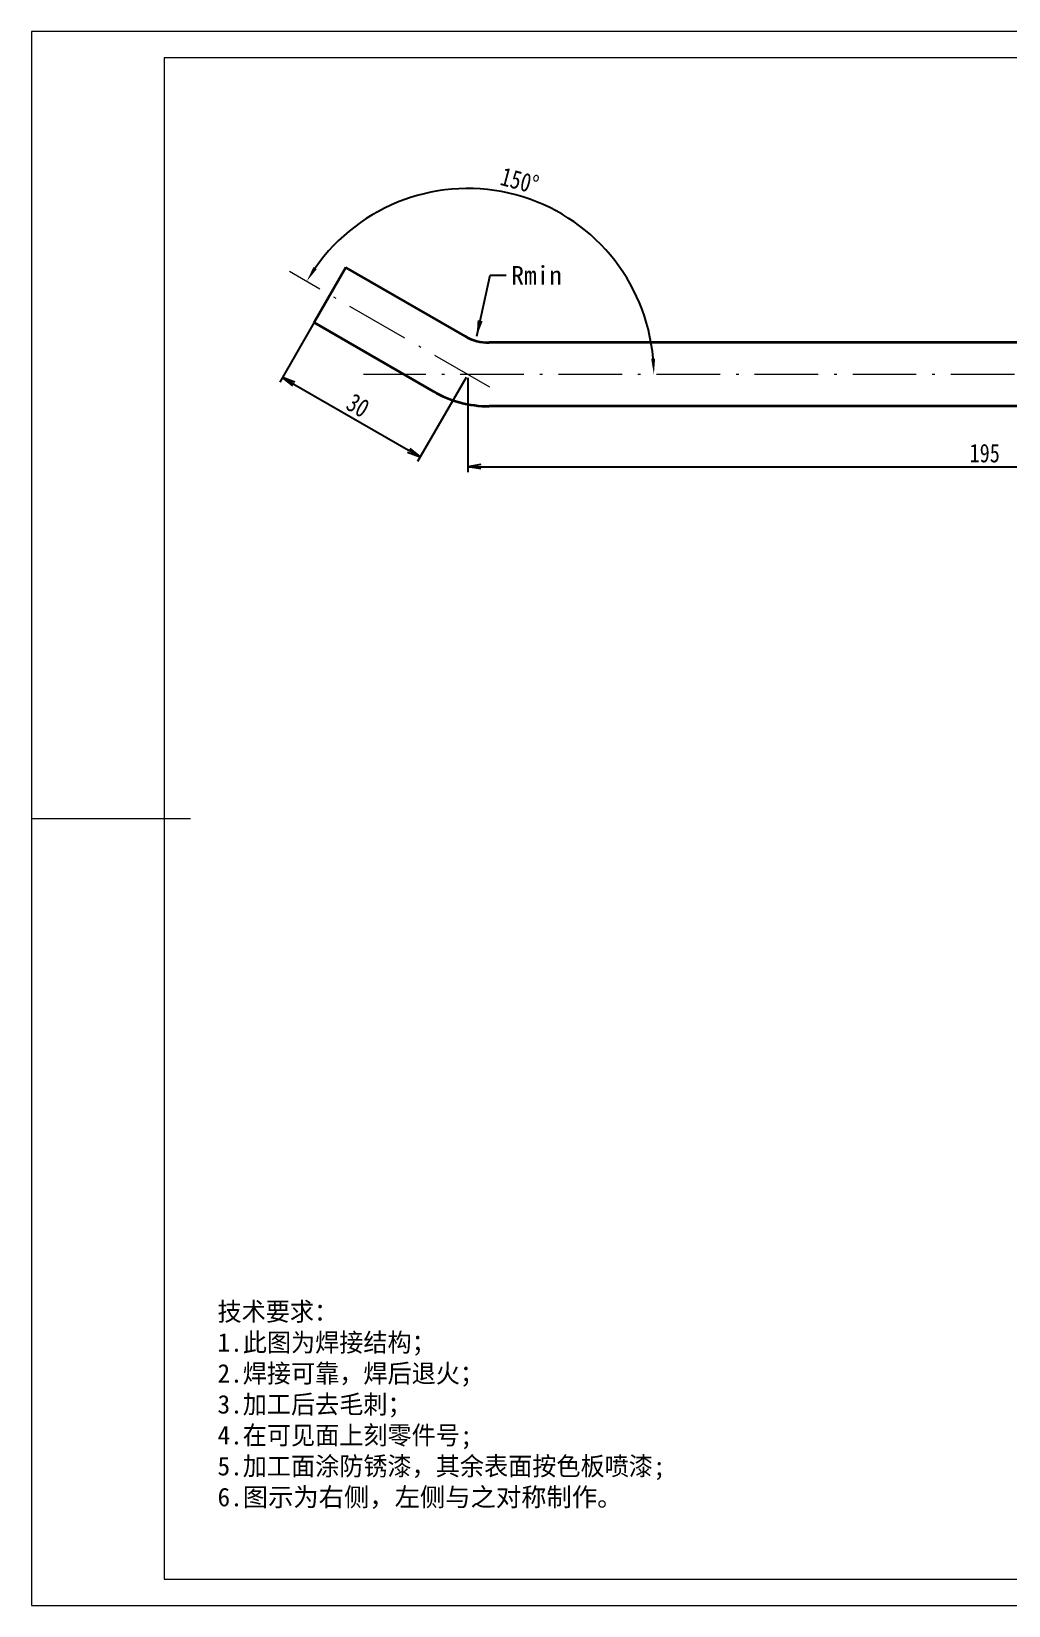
# Model space of a CAD drawing. Header units: millimetres. Extents: x -15766 to 80009, y -9701 to 15159.
# Drawn here: x -207.6 to -23.3, y 11131.7 to 11428.7 of the extents above; entities that cross this region are included whole.
import ezdxf

# ---------------------------------------------------------------- set-up
doc = ezdxf.new("R2010")
doc.units = ezdxf.units.MM
doc.linetypes.add('CENTER-HOKUTO_1', pattern=[16, 13, -1, 1, -1])
doc.linetypes.add('DASHDOT', pattern=[18.5, 12, -3, 0.5, -3])
doc.layers.get('DEFPOINTS').update_dxf_attribs({"lineweight": 18})
for name, color, linetype, lineweight in [('AM_7', 2, 'CENTER-HOKUTO_1', 18), ('AM_VIS', 7, 'Continuous', 18), ('CDRAFT0', 7, 'Continuous', 18), ('DIM', 253, 'Continuous', 20), ('title_frame', 7, 'Continuous', 18), ('word_dim', 9, 'Continuous', 18), ('粗实线层_1', 7, 'Continuous', 15)]:
    doc.layers.add(name, color=color, linetype=linetype, lineweight=lineweight)
doc.styles.add('DIM', font='', dxfattribs={"width": 0.8})
doc.styles.get('DIM').set_extended_font_data('NSimSun')
doc.dimstyles.new('1-1', dxfattribs={"dimtxt": 3.5, "dimasz": 3, "dimexe": 1, "dimexo": 0, "dimgap": 1, "dimtad": 1, "dimdsep": 46, "dimtxsty": 'DIM', "dimblk": '_CAXARROW', "dimcen": 0, "dimdle": 6, "dimclrd": 256, "dimclre": 256, "dimclrt": 3, "dimazin": 2, "dimtfac": 0.707107, "dimtmove": 0, "dimatfit": 3, "dimfxl": 0, "dimfrac": 2, "dimtolj": 1, "dimarcsym": 0})
doc.dimstyles.new('1-1$0', dxfattribs={"dimtxt": 3.5, "dimasz": 2.5, "dimexe": 1, "dimexo": 0.625, "dimgap": 0.8, "dimtad": 1, "dimdsep": 46, "dimtxsty": 'DIM', "dimblk": 'OPEN', "dimcen": 0, "dimdle": 5, "dimclrd": 256, "dimclre": 256, "dimclrt": 3, "dimazin": 3, "dimtfac": 0.5, "dimtmove": 0, "dimatfit": 3, "dimldrblk": 'OPEN', "dimfxl": 0, "dimtolj": 1, "dimarcsym": 0})

# ---------------------------------------------------------------- blocks, each defined once
blk = doc.blocks.new('*X3')
at = {"layer": 'CDRAFT0'}
for p, q in [((420, 297), (0, 297)), ((0, 297), (0, 0)), ((420, 0), (420, 297)), ((0, 0), (420, 0))]:
    blk.add_line(p, q, dxfattribs=at)
at = {"layer": '粗实线层_1'}
for p, q in [((210, 297), (210, 287)), ((415, 292), (25, 292)), ((25, 292), (25, 5)), ((415, 5), (415, 292)), ((0, 148.5), (30, 148.5)), ((420, 148.5), (410, 148.5)), ((210, 0), (210, 10)), ((25, 5), (415, 5))]:
    blk.add_line(p, q, dxfattribs=at)
blk = doc.blocks.new('_OPEN')
at = {"color": 0, "linetype": 'ByBlock', "lineweight": -2}
for p, q in [((-1, 0.166667), (0, 0)), ((-1, -0.166667), (0, 0)), ((0, 0), (-1, 0))]:
    blk.add_line(p, q, dxfattribs=at)
blk = doc.blocks.new('*D283')
at = {"layer": 'DEFPOINTS', "color": 0, "transparency": 16777216}
for p in [(69.71, 11370.03), (-125.29, 11364.03), (69.71, 11346.62)]:
    blk.add_point(p, dxfattribs=at)
at = {"layer": 'DIM', "linetype": 'Continuous', "lineweight": -2, "transparency": 16777216}
for p, q in [((69.71, 11369.41), (69.71, 11345.62)), ((-125.29, 11363.41), (-125.29, 11345.62)), ((-122.79, 11346.62), (67.21, 11346.62))]:
    blk.add_line(p, q, dxfattribs=at)
at = {"layer": 'DIM', "lineweight": -2, "transparency": 16777216, "xscale": 2.5, "yscale": 2.5, "zscale": 2.5, "rotation": 180}
blk.add_blockref('_OPEN', (-125.29, 11346.62), dxfattribs=at)
at = {"layer": 'DIM', "lineweight": -2, "transparency": 16777216, "xscale": 2.5, "yscale": 2.5, "zscale": 2.5}
blk.add_blockref('_OPEN', (69.71, 11346.62), dxfattribs=at)
at = {"layer": 'DIM', "color": 3, "transparency": 16777216, "insert": (-27.79, 11349.17), "char_height": 3.5, "attachment_point": 5, "style": 'DIM'}
blk.add_mtext('\\A1;195', dxfattribs=at)
blk = doc.blocks.new('*D284')
at = {"layer": 'DEFPOINTS', "color": 0, "transparency": 16777216}
for p in [(-151.27, 11379.03), (-125.29, 11364.03), (-134.27, 11348.47)]:
    blk.add_point(p, dxfattribs=at)
at = {"layer": 'DIM', "linetype": 'Continuous', "lineweight": -2, "transparency": 16777216}
for p, q in [((-151.58, 11378.49), (-160.75, 11362.6)), ((-125.6, 11363.49), (-134.77, 11347.6)), ((-158.09, 11362.22), (-136.44, 11349.72))]:
    blk.add_line(p, q, dxfattribs=at)
at = {"layer": 'DIM', "lineweight": -2, "transparency": 16777216, "xscale": 2.5, "yscale": 2.5, "zscale": 2.5}
for p, rotation in [((-160.25, 11363.47), 150.0004987055675), ((-134.27, 11348.47), 330.0004987055675)]:
    blk.add_blockref('_OPEN', p, dxfattribs=dict(at, rotation=rotation))
at = {"layer": 'DIM', "color": 3, "transparency": 16777216, "insert": (-145.99, 11358.18), "char_height": 3.5, "attachment_point": 5, "rotation": 330.0005, "style": 'DIM'}
blk.add_mtext('\\A1;30', dxfattribs=at)
blk = doc.blocks.new('_CAXARROW')
blk.add_hatch(color=0).paths.add_polyline_path([(0, 0), (-1, 0.125), (-1, -0.125)], flags=0)
blk = doc.blocks.new('*D285')
at = {"layer": 'DEFPOINTS', "color": 0, "transparency": 16777216}
for p in [(-102.73, 11390.92), (-158.92, 11383.45), (-144.93, 11364.03), (88.81, 11364.03), (-121.12, 11361.63)]:
    blk.add_point(p, dxfattribs=at)
at = {"layer": 'DIM', "linetype": 'Continuous', "lineweight": -2, "transparency": 16777216}
blk.add_arc((-125.29, 11364.03), 35.09, 4.8997, 145.1008, dxfattribs=at)
at = {"layer": 'DIM', "lineweight": -2, "transparency": 16777216, "xscale": 3, "yscale": 3, "zscale": 3}
for p, rotation in [((-155.68, 11381.58), 237.5506276001737), ((-90.19, 11364.03), 272.4498711054086)]:
    blk.add_blockref('_CAXARROW', p, dxfattribs=dict(at, rotation=rotation))
at = {"layer": 'DIM', "color": 3, "transparency": 16777216, "insert": (-115.49, 11400.59), "char_height": 3.5, "attachment_point": 5, "rotation": 345.0002, "style": 'DIM'}
blk.add_mtext('\\A1;150°', dxfattribs=at)

msp = doc.modelspace()

# ---------------------------------------------------------------- linework, layer by layer
at = {"layer": 'AM_7', "linetype": 'DASHDOT', "lineweight": 13}
for p, q in [((-121.11655, 11361.62779), (-158.91733, 11383.45164)), ((88.81118, 11364.03489), (-144.93253, 11364.03489))]:
    msp.add_line(p, q, dxfattribs=at)
at = {"layer": 'AM_VIS', "lineweight": 35, "ltscale": 0.300001}
msp.add_line((-148.26694, 11384.23106), (-154.26694, 11373.83873), dxfattribs=at)
at = {"layer": 'AM_VIS', "lineweight": 35}
for p, q in [((-125.76694, 11371.2407), (-148.26694, 11384.23106)), ((-131.76694, 11360.84837), (-154.26694, 11373.83873)), ((29.71353, 11370.03489), (-121.26694, 11370.03489)), ((29.71353, 11358.03489), (-121.26694, 11358.03489))]:
    msp.add_line(p, q, dxfattribs=at)
for radius in [9, 21]:
    msp.add_arc((-121.26694, 11379.03489), radius, 239.9999967, 269.9999975, dxfattribs=at)

# ---------------------------------------------------------------- block references
at = {"layer": 'title_frame'}
msp.add_blockref('*X3', (-207.56203, 11131.74841), dxfattribs=at)

# ---------------------------------------------------------------- texts
at = {"layer": 'DIM', "color": 3, "insert": (-117.06602, 11384.49701), "char_height": 3.5, "attachment_point": 1}
msp.add_mtext('\\A1;Rmin', dxfattribs=at)
at = {"layer": 'word_dim', "linetype": 'Continuous', "ltscale": 4, "insert": (-172.4807, 11188.97359), "char_height": 3.5, "width": 139.6035818, "attachment_point": 1}
msp.add_mtext('{\\C3;技术要求：\\P1.此图为焊接结构；\\P2.焊接可靠，焊后退火；\\P3.加工后去毛刺；\\P4.在可见面上刻零件号;\\P5.加工面涂防锈漆，其余表面按色板喷漆;\\P\\fNSimSun|b0|i0|c134|p49;6.\\fSimSun|b0|i0|c134|p49;图示为右侧，左侧与之对称制作。}', dxfattribs=at)

# ---------------------------------------------------------------- dimensions: what is measured, and where the dimension line sits
at = {"layer": 'DIM'}
dim = msp.add_angular_dim_2l(base=(-102.7295, 11390.91667), line1=((88.81118, 11364.03489), (-144.93253, 11364.03489)), line2=((-121.11655, 11361.62779), (-158.91733, 11383.45164)), dimstyle='1-1', dxfattribs=at)
dim.commit()
dim.dimension.update_dxf_attribs({"geometry": '*D285', "text_midpoint": (-115.4919, 11400.5871)})
dim = msp.add_aligned_dim(p1=(-151.26699, 11379.03481), p2=(-125.28586, 11364.03489), distance=-17.97279, dimstyle='1-1$0', dxfattribs=at)
dim.commit()
dim.dimension.update_dxf_attribs({"geometry": '*D284', "text_midpoint": (-145.9877, 11358.17826)})
dim = msp.add_linear_dim(base=(69.71353, 11346.62209), p1=(-125.28586, 11364.03489), p2=(69.71353, 11370.03489), dimstyle='1-1$0', dxfattribs=at)
dim.commit()
dim.dimension.update_dxf_attribs({"geometry": '*D283', "text_midpoint": (-27.78617, 11349.17209)})

# ---------------------------------------------------------------- leaders
at = {"layer": 'DIM', "annotation_type": 0, "has_hookline": 1, "hookline_direction": 0, "text_width": 10.5}
msp.add_leader([(-123.59631, 11371.2407), (-121.06602, 11382.74701), (-118.06602, 11382.74701)], dimstyle='1-1', override={"dimgap": 1, "dimtad": 0}, dxfattribs=at)

doc.saveas('drawing.dxf')
